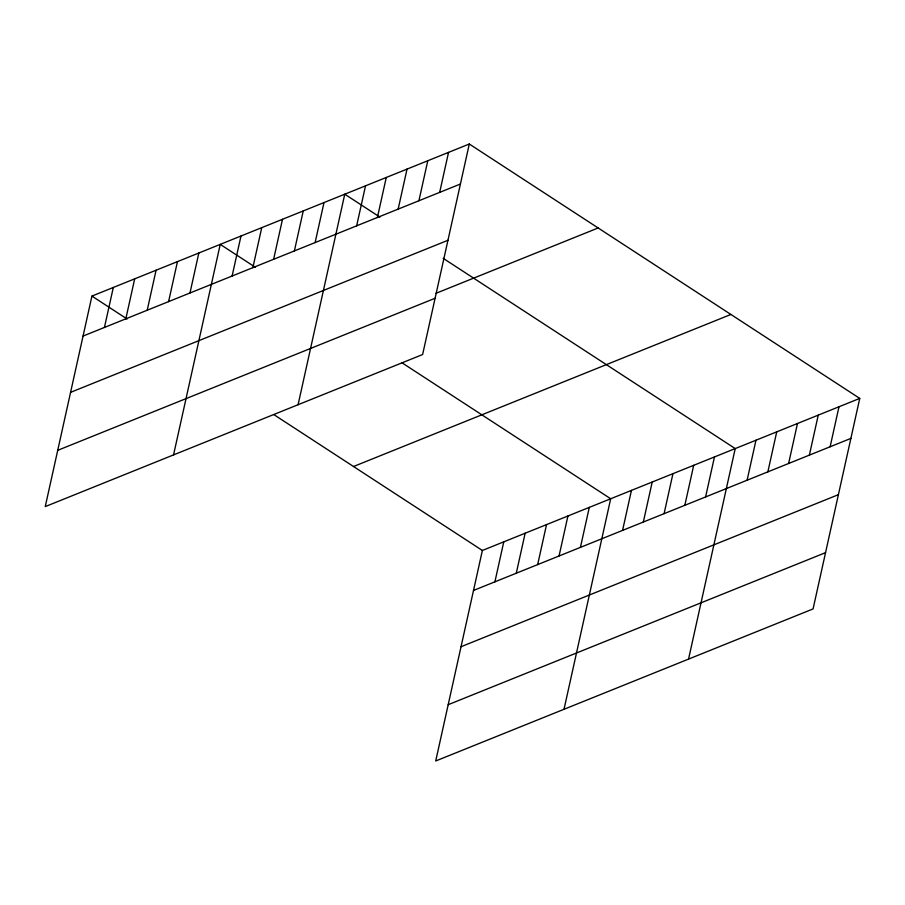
<?xml version="1.0" encoding="UTF-8"?>
<svg xmlns="http://www.w3.org/2000/svg" width="905" height="905" viewBox="0 0 905 905"><rect width="100%" height="100%" fill="white"/><g stroke="black" fill="none" stroke-linecap="round" stroke-linejoin="round"><path stroke-width="1.36" d="M469.288 144.019L91.925 296.082L45.25 506.596L422.624 354.534L469.288 144.019L859.75 398.404L813.075 608.918L435.712 760.981L482.376 550.466L859.75 398.404M104.437 327.463L113.306 287.462M125.818 318.843L134.687 278.842M147.21 310.223L156.079 270.233M168.59 301.614L177.459 261.613M189.971 292.994L198.84 252.993M173.556 454.898L220.232 244.384L255.368 267.269M232.11 276.014L240.979 236.013M252.868 267.654L261.737 227.653M273.627 259.283L282.496 219.293M294.385 250.923L303.243 210.933M315.132 242.563L324.001 202.562M298.084 404.716L344.76 194.202L379.896 217.098M356.649 225.831L365.518 185.842M377.408 217.472L386.265 177.471M398.155 209.112L407.024 169.111M418.913 200.74L427.782 160.751M439.672 192.38L448.541 152.391M494.899 581.836L503.768 541.846M516.28 573.227L525.149 533.226M537.66 564.607L546.53 524.606M559.052 555.987L567.921 515.997M580.433 547.378L589.302 507.377M564.019 709.282L610.683 498.757L402.182 362.916M622.572 530.398L631.441 490.397M643.331 522.038L652.2 482.037M664.089 513.667L672.947 473.677M684.836 505.307L693.705 465.306M705.595 496.947L714.464 456.946M688.547 659.1L735.222 448.586L443.156 258.31M747.111 480.216L755.969 440.226M767.859 471.856L776.728 431.855M788.617 463.496L797.486 423.495M809.375 455.125L818.244 415.135M830.123 446.765L838.992 406.764M83.056 336.072L460.43 184.02M70.579 392.351L447.952 240.289M435.995 293.31L598.148 227.97M57.728 450.328L435.101 298.265M353.527 466.516L730.901 314.454M473.507 590.456L850.881 438.405M461.041 646.724L838.403 494.673M448.179 704.701L825.552 552.65M91.925 296.082L127.062 318.979M273.876 414.626L482.376 550.466"/></g></svg>
